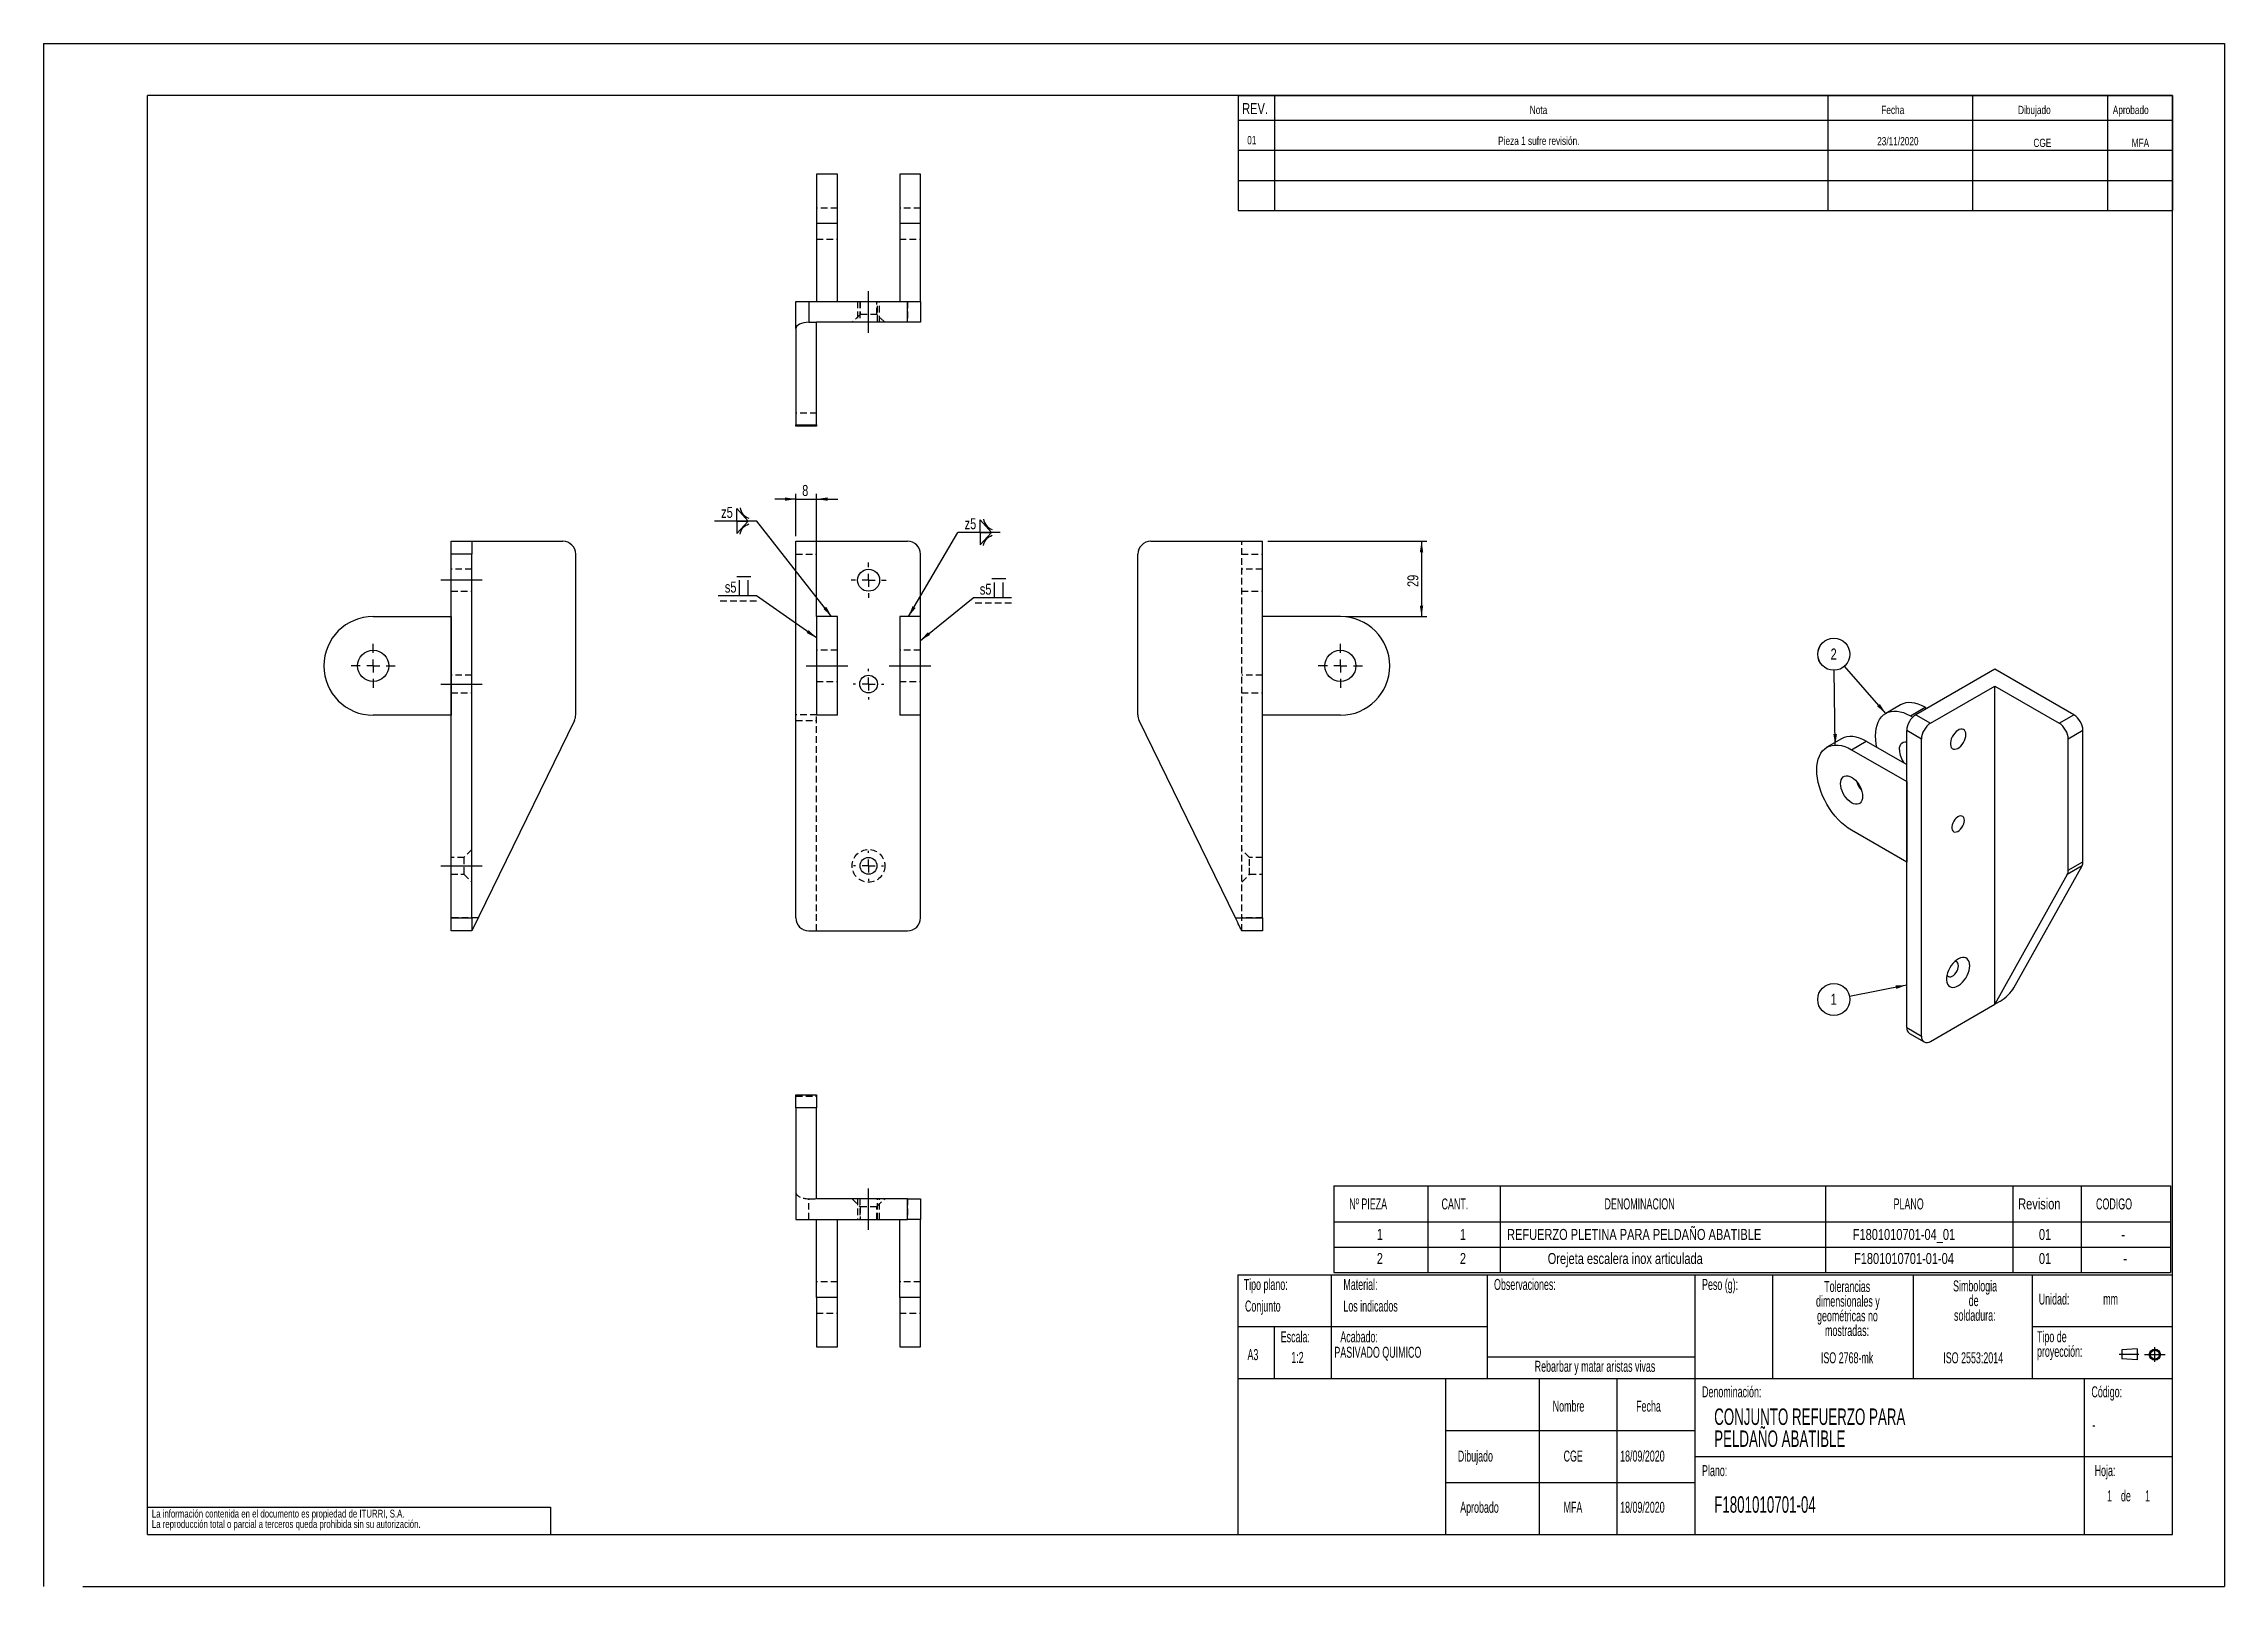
# Model space of a CAD drawing. Extents: x 0 to 420, y 0 to 297.
import ezdxf

# ---------------------------------------------------------------- set-up
doc = ezdxf.new("R2010")
doc.units = 0
doc.linetypes.add('CENTERX2', pattern=[20.32, 12.7, -2.54, 2.54, -2.54])
doc.linetypes.add('HIDDEN', pattern=[1.905, 1.27, -0.635])
doc.layers.get('0').update_dxf_attribs({"linetype": 'CONTINUOUS'})
doc.layers.add('FORMATO', color=7, linetype='CONTINUOUS')
doc.layers.add('SLD-0', color=179, linetype='CONTINUOUS')
doc.styles.add('SLDTEXTSTYLE0', font='TXT', dxfattribs={"width": 0.605})
doc.styles.add('SLDTEXTSTYLE1', font='TXT', dxfattribs={"width": 0.75})
doc.dimstyles.new('SLDDIMSTYLE0', dxfattribs={"dimtxt": 2.116667, "dimasz": 2.116667, "dimexe": 0, "dimexo": 0.0625, "dimgap": 0.529167, "dimtad": 1, "dimdec": 1, "dimlfac": 2, "dimrnd": 1e-09, "dimzin": 12, "dimtxsty": 'SLDTEXTSTYLE1', "dimsah": 1, "dimcen": 0.09, "dimazin": 3, "dimtfac": 1, "dimtdec": 1, "dimtmove": 0, "dimatfit": 3, "dimtolj": 1, "dimtzin": 12})
doc.dimstyles.new('SLDDIMSTYLE1', dxfattribs={"dimtxt": 0.18, "dimasz": 2.116667, "dimexe": 0, "dimexo": 0.0625, "dimgap": 0, "dimtad": 0, "dimtih": 1, "dimtoh": 1, "dimdec": 0, "dimrnd": 1e-09, "dimzin": 0, "dimtxsty": 'STANDARD', "dimsah": 1, "dimcen": 0.09, "dimazin": 3, "dimtfac": 2.116667, "dimtdec": 0, "dimtofl": 0, "dimtmove": 0, "dimatfit": 3, "dimtolj": 1, "dimtzin": 0})
doc.dimstyles.new('SLDDIMSTYLE2', dxfattribs={"dimtxt": 2.116667, "dimasz": 2.116667, "dimexe": 0, "dimexo": 0.0625, "dimgap": 0.529167, "dimtad": 1, "dimdec": 1, "dimlfac": 2, "dimrnd": 1e-09, "dimzin": 12, "dimtxsty": 'SLDTEXTSTYLE1', "dimsah": 1, "dimcen": 0.09, "dimazin": 3, "dimtfac": 1, "dimtdec": 1, "dimtofl": 0, "dimtmove": 0, "dimatfit": 3, "dimtolj": 1, "dimtzin": 12})

# ---------------------------------------------------------------- blocks, each defined once
blk = doc.blocks.new('BLOQUE3')
at = {"color": 7, "linetype": 'CENTERX2'}
for p, q in [((397.92, 130.06), (394.8, 130.06)), ((398.88, 130.02), (402.16, 130.02)), ((400.52, 128.85), (400.52, 131.19))]:
    blk.add_line(p, q, dxfattribs=at)
at = {"color": 7, "linetype": 'CONTINUOUS'}
for p, q in [((397.68, 130.95), (395.23, 130.77)), ((395.23, 130.77), (395.23, 129.34)), ((397.68, 130.95), (397.68, 129.16)), ((397.68, 129.16), (395.23, 129.34))]:
    blk.add_line(p, q, dxfattribs=at)
for radius in [0.892, 0.713]:
    blk.add_circle((400.52, 130.02), radius, dxfattribs=at)
blk = doc.blocks.new('SW_NOTE_0')
at = {"layer": 'SLD-0', "color": 0, "attachment_point": 2, "style": 'SLDTEXTSTYLE0'}
for s, insert, char_height in [('dimensionales y', (7.54, -0.09), 2.1167), ('Tolerancias', (7.41, 2.73), 2.1167), ('geométricas no', (7.46, -2.92), 2.1167), ('mostradas:', (7.38, -5.74), 2.117)]:
    blk.add_mtext(s, dxfattribs=dict(at, insert=insert, char_height=char_height))
blk = doc.blocks.new('SW_NOTE_0_1')
at = {"layer": 'SLD-0', "color": 0, "attachment_point": 1, "style": 'SLDTEXTSTYLE0'}
for s, insert, char_height in [('Tipo de', (0, 2.73), 2.117), ('proyección:', (0, -0.09), 2.1167)]:
    blk.add_mtext(s, dxfattribs=dict(at, insert=insert, char_height=char_height))
blk = doc.blocks.new('SW_NOTE_0_2')
at = {"layer": 'SLD-0', "color": 0, "char_height": 2.117, "attachment_point": 2, "style": 'SLDTEXTSTYLE0'}
for s, insert in [('Simbologia', (7.11, 2.73)), ('de', (6.84, -0.09)), ('soldadura:', (7.06, -2.92))]:
    blk.add_mtext(s, dxfattribs=dict(at, insert=insert))
blk = doc.blocks.new('SW_NOTE_0_3')
at = {"layer": 'SLD-0', "color": 0, "char_height": 1.5, "attachment_point": 1, "style": 'SLDTEXTSTYLE1'}
for s, insert in [('La información contenida en el documento es propiedad de ITURRI, S.A.', (0, 1.93)), ('La reproducción total o parcial a terceros queda prohibida sin su autorización.', (0, -0.07))]:
    blk.add_mtext(s, dxfattribs=dict(at, insert=insert))
blk = doc.blocks.new('SW_NOTE_0_4')
at = {"layer": 'SLD-0', "color": 0, "char_height": 3.175, "attachment_point": 1, "style": 'SLDTEXTSTYLE0'}
for s, insert in [('CONJUNTO REFUERZO PARA', (0, 4.09)), ('PELDAÑO ABATIBLE', (0, -0.14))]:
    blk.add_mtext(s, dxfattribs=dict(at, insert=insert))
blk = doc.blocks.new('SW_TABLEANNOTATION_0')
at = {"layer": 'FORMATO', "color": 0}
for p, q in [((0, 0), (0, -6.9)), ((0, 0), (18.1, 0)), ((18.1, 0), (18.1, -6.9)), ((18.1, 0), (32, 0)), ((32, 0), (32, -6.9)), ((32, 0), (94.69, 0)), ((94.69, 0), (94.69, -6.9)), ((94.69, 0), (130.79, 0)), ((130.79, 0), (130.79, -6.9)), ((130.79, 0), (143.92, 0)), ((143.92, 0), (143.92, -6.9)), ((143.92, 0), (161.11, 0)), ((161.11, 0), (161.11, -6.9)), ((0, -6.9), (18.1, -6.9)), ((0, -6.9), (0, -11.78)), ((18.1, -6.9), (32, -6.9)), ((18.1, -6.9), (18.1, -11.78)), ((32, -6.9), (94.69, -6.9)), ((32, -6.9), (32, -11.78)), ((94.69, -6.9), (130.79, -6.9)), ((94.69, -6.9), (94.69, -11.78)), ((130.79, -6.9), (143.92, -6.9)), ((130.79, -6.9), (130.79, -11.78)), ((143.92, -6.9), (161.11, -6.9)), ((143.92, -6.9), (143.92, -11.78)), ((161.11, -6.9), (161.11, -11.78)), ((0, -11.78), (0, -16.67)), ((0, -11.78), (18.1, -11.78)), ((18.1, -11.78), (18.1, -16.67)), ((18.1, -11.78), (32, -11.78)), ((32, -11.78), (32, -16.67)), ((32, -11.78), (94.69, -11.78)), ((94.69, -11.78), (94.69, -16.67)), ((94.69, -11.78), (130.79, -11.78)), ((130.79, -11.78), (130.79, -16.67)), ((130.79, -11.78), (143.92, -11.78)), ((143.92, -11.78), (143.92, -16.67)), ((143.92, -11.78), (161.11, -11.78)), ((161.11, -11.78), (161.11, -16.67)), ((0, -16.67), (18.1, -16.67)), ((18.1, -16.67), (32, -16.67)), ((32, -16.67), (94.69, -16.67)), ((94.69, -16.67), (130.79, -16.67)), ((130.79, -16.67), (143.92, -16.67)), ((143.92, -16.67), (161.11, -16.67))]:
    blk.add_line(p, q, dxfattribs=at)
at = {"layer": 'FORMATO', "color": 0, "attachment_point": 1}
for s, insert, char_height, style in [('Nº PIEZA', (2.97, -2.4), 2.117, 'SLDTEXTSTYLE0'), ('CANT.', (20.74, -2.4), 2.117, 'SLDTEXTSTYLE0'), ('DENOMINACION', (52.13, -2.4), 2.1167, 'SLDTEXTSTYLE0'), ('PLANO', (107.8, -2.4), 2.117, 'SLDTEXTSTYLE0'), ('Revision', (131.8, -2.39), 2.117, 'SLDTEXTSTYLE1'), ('CODIGO', (146.79, -2.4), 2.117, 'SLDTEXTSTYLE0'), ('1', (8.27, -8.28), 2.12, 'SLDTEXTSTYLE1'), ('1', (24.27, -8.28), 2.12, 'SLDTEXTSTYLE1'), ('REFUERZO PLETINA PARA PELDAÑO ABATIBLE', (33.36, -8.28), 2.1167, 'SLDTEXTSTYLE1'), ('F1801010701-04_01', (99.94, -8.28), 2.1167, 'SLDTEXTSTYLE1'), ('01', (135.79, -8.28), 2.117, 'SLDTEXTSTYLE1'), ('-', (151.66, -8.28), 2.12, 'SLDTEXTSTYLE1'), ('2', (8.27, -12.91), 2.12, 'SLDTEXTSTYLE1'), ('2', (24.27, -12.91), 2.12, 'SLDTEXTSTYLE1'), ('Orejeta escalera inox articulada', (41.19, -12.91), 2.1167, 'SLDTEXTSTYLE1'), ('F1801010701-01-04', (100.18, -12.91), 2.1167, 'SLDTEXTSTYLE1'), ('01', (135.79, -12.91), 2.117, 'SLDTEXTSTYLE1'), ('-', (152.05, -12.91), 2.12, 'SLDTEXTSTYLE1')]:
    blk.add_mtext(s, dxfattribs=dict(at, insert=insert, char_height=char_height, style=style))
blk = doc.blocks.new('_D')
at = {"layer": 'FORMATO', "color": 7}
for p, q in [((144.88, 202.21), (144.88, 210.31)), ((148.88, 187.71), (148.88, 210.31)), ((144.88, 209.31), (140.81, 209.31)), ((144.88, 209.31), (148.88, 209.31)), ((148.88, 209.31), (152.95, 209.31))]:
    blk.add_line(p, q, dxfattribs=at)
for points in [[(144.88, 209.31), (142.76, 209.64), (142.76, 208.99)], [(148.88, 209.31), (150.99, 208.99), (150.99, 209.64)]]:
    blk.add_solid(points, dxfattribs=at)
at = {"layer": 'FORMATO', "color": 7, "insert": (146.09, 212.04), "char_height": 2.12, "attachment_point": 1, "style": 'SLDTEXTSTYLE1'}
blk.add_mtext('8', dxfattribs=at)
blk = doc.blocks.new('SW_CENTERMARKSYMBOL_0')
at = {"layer": 'FORMATO', "color": 0}
for p, q in [((-2.5, 0), (-2.875, 0)), ((0, 0), (-1.25, 0)), ((0, 2.5), (0, 2.875)), ((0, 0), (0, 1.25)), ((0, 0), (0, -1.25)), ((0, 0), (1.25, 0)), ((2.5, 0), (2.875, 0)), ((0, -2.5), (0, -2.875))]:
    blk.add_line(p, q, dxfattribs=at)
blk = doc.blocks.new('SW_CENTERMARKSYMBOL_1')
at = {"layer": 'FORMATO', "color": 0}
for p, q in [((-2.5, 0), (-2.95, 0)), ((0, 0), (-1.25, 0)), ((0, 2.5), (0, 2.95)), ((0, 0), (0, 1.25)), ((0, 0), (0, -1.25)), ((0, 0), (1.25, 0)), ((2.5, 0), (2.95, 0)), ((0, -2.5), (0, -2.95))]:
    blk.add_line(p, q, dxfattribs=at)
blk = doc.blocks.new('SW_CENTERMARKSYMBOL_2')
at = {"layer": 'FORMATO', "color": 0}
for p, q in [((-2.5, 0), (-3.375, 0)), ((0, 0), (-1.25, 0)), ((0, 2.5), (0, 3.375)), ((0, 0), (0, 1.25)), ((0, 0), (0, -1.25)), ((0, 0), (1.25, 0)), ((2.5, 0), (3.375, 0)), ((0, -2.5), (0, -3.375))]:
    blk.add_line(p, q, dxfattribs=at)
blk = doc.blocks.new('SW_SYMBOL_WELD_FILL')
at = {"layer": 'FORMATO', "color": 0}
for p, q in [((100, 0), (100, 900)), ((100, 900), (900, 0)), ((100, 0), (900, 0))]:
    blk.add_line(p, q, dxfattribs=at)
blk = doc.blocks.new('SW_SYMBOL_WLDSI_FCNC')
at = {"layer": 'FORMATO', "color": 0}
blk.add_arc((1275, 1068.75), 900, 188, 252, dxfattribs=at)
blk = doc.blocks.new('SW_WELDSYMBOL_0')
at = {"layer": 'FORMATO', "color": 0}
blk.add_line((8.15, 0), (0, 0), dxfattribs=at)
at = {"layer": 'FORMATO', "color": 0, "xscale": 0.0027037109375, "yscale": 0.0027037109375, "zscale": 0.0027037109375}
for name, p in [('SW_SYMBOL_WELD_FILL', (4.03, 0.01)), ('SW_SYMBOL_WLDSI_FCNC', (3.89, 0.01))]:
    blk.add_blockref(name, p, dxfattribs=at)
at = {"layer": 'FORMATO', "color": 0, "extrusion": (0, 0, -1), "xscale": 0.0027037109375, "yscale": 0.0027037109375, "zscale": 0.0027037109375, "rotation": 180}
for name, p in [('SW_SYMBOL_WELD_FILL', (-4.03, 0.01)), ('SW_SYMBOL_WLDSI_FCNC', (-3.89, 0.01))]:
    blk.add_blockref(name, p, dxfattribs=at)
at = {"layer": 'FORMATO', "color": 0, "insert": (1.28, 2.73), "char_height": 2.117, "attachment_point": 1, "style": 'SLDTEXTSTYLE1'}
blk.add_mtext('z5', dxfattribs=at)
blk = doc.blocks.new('SW_WELDSYMBOL_1')
at = {"layer": 'FORMATO', "color": 0}
blk.add_line((0, 0), (-8.15, 0), dxfattribs=at)
at = {"layer": 'FORMATO', "color": 0, "xscale": 0.0027037109375, "yscale": 0.0027037109375, "zscale": 0.0027037109375}
for name, p in [('SW_SYMBOL_WELD_FILL', (-4.12, 0.01)), ('SW_SYMBOL_WLDSI_FCNC', (-4.26, 0.01))]:
    blk.add_blockref(name, p, dxfattribs=at)
at = {"layer": 'FORMATO', "color": 0, "extrusion": (0, 0, -1), "xscale": 0.0027037109375, "yscale": 0.0027037109375, "zscale": 0.0027037109375, "rotation": 180}
for name, p in [('SW_SYMBOL_WELD_FILL', (4.12, 0.01)), ('SW_SYMBOL_WLDSI_FCNC', (4.26, 0.01))]:
    blk.add_blockref(name, p, dxfattribs=at)
at = {"layer": 'FORMATO', "color": 0, "insert": (-6.87, 2.73), "char_height": 2.117, "attachment_point": 1, "style": 'SLDTEXTSTYLE1'}
blk.add_mtext('z5', dxfattribs=at)
blk = doc.blocks.new('SW_SYMBOL_WELD_BUSQ')
at = {"layer": 'FORMATO', "color": 0}
for p, q in [((200, 0), (200, 1100)), ((800, 0), (800, 1100))]:
    blk.add_line(p, q, dxfattribs=at)
blk = doc.blocks.new('SW_SYMBOL_WLDSI_FLT')
at = {"layer": 'FORMATO', "color": 0}
blk.add_line((0, 0), (1000, 0), dxfattribs=at)
blk = doc.blocks.new('SW_WELDSYMBOL_2')
at = {"layer": 'FORMATO', "color": 0}
blk.add_line((7.37, 0), (0, 0), dxfattribs=at)
at = {"layer": 'FORMATO', "color": 0, "linetype": 'HIDDEN'}
blk.add_line((7.37, -1), (0, -1), dxfattribs=at)
at = {"layer": 'FORMATO', "color": 0, "xscale": 0.0027037109375, "yscale": 0.0027037109375, "zscale": 0.0027037109375}
for name, p in [('SW_SYMBOL_WLDSI_FLT', (3.59, 3.73)), ('SW_SYMBOL_WELD_BUSQ', (3.59, 0.01))]:
    blk.add_blockref(name, p, dxfattribs=at)
at = {"layer": 'FORMATO', "color": 0, "insert": (1.28, 2.73), "char_height": 2.117, "attachment_point": 1, "style": 'SLDTEXTSTYLE1'}
blk.add_mtext('s5', dxfattribs=at)
blk = doc.blocks.new('SW_WELDSYMBOL_3')
at = {"layer": 'FORMATO', "color": 0}
blk.add_line((0, 0), (-7.37, 0), dxfattribs=at)
at = {"layer": 'FORMATO', "color": 0, "linetype": 'HIDDEN'}
blk.add_line((0, -1), (-7.37, -1), dxfattribs=at)
at = {"layer": 'FORMATO', "color": 0, "xscale": 0.0027037109375, "yscale": 0.0027037109375, "zscale": 0.0027037109375}
for name, p in [('SW_SYMBOL_WLDSI_FLT', (-3.79, 3.73)), ('SW_SYMBOL_WELD_BUSQ', (-3.79, 0.01))]:
    blk.add_blockref(name, p, dxfattribs=at)
at = {"layer": 'FORMATO', "color": 0, "insert": (-6.09, 2.73), "char_height": 2.117, "attachment_point": 1, "style": 'SLDTEXTSTYLE1'}
blk.add_mtext('s5', dxfattribs=at)
blk = doc.blocks.new('_D_1')
at = {"layer": 'FORMATO', "color": 7}
for p, q in [((235.75, 201.21), (266.38, 201.21)), ((265.38, 201.21), (265.38, 186.71)), ((250.75, 186.71), (266.38, 186.71))]:
    blk.add_line(p, q, dxfattribs=at)
for points in [[(265.38, 201.21), (265.05, 199.09), (265.7, 199.09)], [(265.38, 186.71), (265.7, 188.82), (265.05, 188.82)]]:
    blk.add_solid(points, dxfattribs=at)
at = {"layer": 'FORMATO', "color": 7, "insert": (262.65, 192.39), "char_height": 2.117, "attachment_point": 1, "rotation": 90, "style": 'SLDTEXTSTYLE1'}
blk.add_mtext('29', dxfattribs=at)
blk = doc.blocks.new('SW_CENTERMARKSYMBOL_3')
at = {"layer": 'FORMATO', "color": 0}
for p, q in [((0, 2.5), (0, 4.25)), ((-2.5, 0), (-4.25, 0)), ((0, 0), (-1.25, 0)), ((0, 0), (0, 1.25)), ((0, 0), (0, -1.25)), ((0, 0), (1.25, 0)), ((2.5, 0), (4.25, 0)), ((0, -2.5), (0, -4.25))]:
    blk.add_line(p, q, dxfattribs=at)
blk = doc.blocks.new('SW_CENTERMARKSYMBOL_4')
at = {"layer": 'FORMATO', "color": 0}
for p, q in [((0, 2.5), (0, 4.25)), ((-2.5, 0), (-4.25, 0)), ((0, 0), (-1.25, 0)), ((0, 0), (0, 1.25)), ((0, 0), (0, -1.25)), ((0, 0), (1.25, 0)), ((2.5, 0), (4.25, 0)), ((0, -2.5), (0, -4.25))]:
    blk.add_line(p, q, dxfattribs=at)
blk = doc.blocks.new('SW_NOTE_0_5')
at = {"layer": 'FORMATO', "color": 0}
blk.add_circle((-0.05, 3.09), 3.09, dxfattribs=at)
at = {"layer": 'FORMATO', "color": 0, "insert": (-0.07, 4.2), "char_height": 2.12, "attachment_point": 2, "style": 'SLDTEXTSTYLE1'}
blk.add_mtext('2', dxfattribs=at)
blk = doc.blocks.new('SW_NOTE_0_6')
at = {"layer": 'FORMATO', "color": 0}
blk.add_circle((-2.04, 2.32), 3.09, dxfattribs=at)
at = {"layer": 'FORMATO', "color": 0, "insert": (-2.06, 3.43), "char_height": 2.12, "attachment_point": 2, "style": 'SLDTEXTSTYLE1'}
blk.add_mtext('2', dxfattribs=at)
blk = doc.blocks.new('SW_NOTE_0_7')
at = {"layer": 'FORMATO', "color": 0}
blk.add_circle((-3.03, -0.6), 3.09, dxfattribs=at)
at = {"layer": 'FORMATO', "color": 0, "insert": (-3.05, 0.51), "char_height": 2.12, "attachment_point": 2, "style": 'SLDTEXTSTYLE1'}
blk.add_mtext('1', dxfattribs=at)

msp = doc.modelspace()

# ---------------------------------------------------------------- linework, layer by layer
at = {"color": 7, "linetype": 'CONTINUOUS'}
for p, q in [((0, 297), (420, 297)), ((0, 297), (0, -0.001)), ((420, 297), (420, 0)), ((410, 287), (20, 287)), ((20, 10), (20, 287)), ((410, 10), (410, 287)), ((152.876, 271.846), (148.876, 271.846)), ((148.876, 271.846), (148.876, 262.346)), ((152.876, 262.346), (152.876, 271.846)), ((168.876, 271.846), (164.876, 271.846)), ((164.876, 271.846), (164.876, 262.346)), ((168.876, 262.346), (168.876, 271.846)), ((152.876, 262.346), (148.876, 262.346)), ((148.876, 262.346), (148.876, 247.346)), ((152.876, 247.346), (152.876, 262.346)), ((168.876, 262.346), (164.876, 262.346)), ((164.876, 262.346), (164.876, 247.346)), ((168.876, 247.346), (168.876, 262.346)), ((144.876, 242.127), (144.876, 247.346)), ((144.876, 247.346), (147.376, 247.346)), ((147.376, 247.346), (147.376, 243.346)), ((147.376, 247.346), (166.376, 247.346)), ((166.376, 243.346), (166.376, 247.346)), ((166.376, 247.346), (168.876, 247.346)), ((168.876, 247.346), (168.876, 243.346)), ((144.876, 242.127), (144.876, 223.599)), ((147.376, 243.346), (148.876, 243.346)), ((148.876, 223.599), (148.876, 243.346)), ((166.376, 243.346), (148.876, 243.346)), ((168.876, 243.346), (166.376, 243.346)), ((144.876, 223.599), (148.876, 223.599)), ((144.876, 223.346), (144.876, 223.599)), ((148.876, 223.346), (144.876, 223.346)), ((148.876, 223.599), (148.876, 223.346)), ((78.478, 201.205), (82.478, 201.205)), ((78.478, 198.705), (78.478, 201.205)), ((82.478, 198.705), (78.478, 198.705)), ((78.478, 128.705), (78.478, 198.705)), ((82.478, 201.205), (82.478, 198.705)), ((82.478, 201.205), (99.978, 201.205)), ((82.478, 128.705), (82.478, 198.705)), ((102.478, 167.783), (102.478, 198.705)), ((144.876, 201.205), (166.376, 201.205)), ((144.876, 128.705), (144.876, 201.205)), ((168.876, 186.705), (168.876, 198.705)), ((210.749, 167.783), (210.749, 198.705)), ((213.249, 201.205), (234.749, 201.205)), ((234.749, 128.705), (234.749, 201.205)), ((63.478, 186.705), (78.478, 186.705)), ((78.478, 186.705), (78.478, 167.705)), ((152.876, 186.705), (148.876, 186.705)), ((148.876, 186.705), (148.876, 167.705)), ((152.876, 167.705), (152.876, 186.705)), ((168.876, 186.705), (164.876, 186.705)), ((164.876, 186.705), (164.876, 167.705)), ((168.876, 167.705), (168.876, 186.705)), ((249.749, 186.705), (234.749, 186.705)), ((375.79, 176.576), (360.587, 167.8)), ((390.992, 167.8), (375.79, 176.576)), ((363.415, 166.167), (375.79, 173.311)), ((375.79, 173.311), (388.164, 166.167)), ((375.79, 112.07), (375.79, 173.311)), ((357.605, 169.697), (354.777, 168.064)), ((359.526, 167.594), (362.355, 169.227)), ((362.355, 169.227), (362.706, 169.023)), ((78.478, 167.705), (63.478, 167.705)), ((102.225, 166.686), (82.478, 126.205)), ((152.876, 167.705), (148.876, 167.705)), ((168.876, 167.705), (164.876, 167.705)), ((168.876, 128.705), (168.876, 167.705)), ((229.53, 128.705), (211.002, 166.686)), ((249.749, 167.705), (234.749, 167.705)), ((361.647, 163.105), (358.819, 164.738)), ((358.819, 107.58), (358.819, 164.738)), ((359.526, 167.594), (359.984, 167.329)), ((360.587, 167.8), (363.415, 166.167)), ((388.164, 166.167), (390.992, 167.8)), ((392.76, 164.738), (389.932, 163.105)), ((392.76, 139.488), (392.76, 164.738)), ((346.291, 163.166), (343.463, 161.533)), ((348.212, 161.063), (351.041, 162.695)), ((348.212, 161.063), (358.819, 154.939)), ((351.041, 162.695), (358.819, 158.205)), ((361.647, 105.947), (361.647, 163.105)), ((389.932, 137.855), (389.932, 163.105)), ((358.819, 154.939), (358.819, 139.425)), ((358.819, 139.425), (348.212, 145.548)), ((379.48, 115.246), (392.581, 138.697)), ((392.581, 138.697), (389.753, 137.064)), ((389.932, 137.855), (392.76, 139.488)), ((389.753, 137.064), (375.79, 112.07)), ((78.478, 128.705), (82.478, 128.705)), ((78.478, 126.205), (78.478, 128.705)), ((82.478, 126.205), (78.478, 126.205)), ((82.478, 128.705), (82.478, 126.205)), ((147.376, 126.205), (166.376, 126.205)), ((229.53, 128.705), (234.749, 128.705)), ((234.749, 126.205), (230.749, 126.205)), ((234.749, 128.705), (234.749, 126.205)), ((363.415, 104.926), (375.79, 112.07)), ((376.85, 112.682), (375.79, 112.07)), ((358.819, 107.58), (361.647, 105.947)), ((359.337, 106.435), (362.165, 104.803)), ((144.876, 94.626), (148.876, 94.626)), ((144.876, 92.126), (144.876, 94.626)), ((148.876, 94.626), (148.876, 92.126)), ((148.876, 92.126), (144.876, 92.126)), ((144.876, 92.126), (144.876, 70.626)), ((148.876, 74.626), (148.876, 92.126)), ((166.376, 74.626), (148.876, 74.626)), ((166.376, 70.626), (166.376, 74.626)), ((166.376, 74.626), (168.876, 74.626)), ((168.876, 74.626), (168.876, 70.626)), ((144.876, 70.626), (166.376, 70.626)), ((148.876, 55.626), (148.876, 70.626)), ((152.876, 55.626), (152.876, 70.626)), ((164.876, 55.626), (164.876, 70.626)), ((168.876, 70.626), (166.376, 70.626)), ((168.876, 55.626), (168.876, 70.626)), ((230, 60), (410, 60)), ((230, 60), (230, 10)), ((152.876, 55.626), (148.876, 55.626)), ((148.876, 55.626), (148.876, 46.126)), ((152.876, 46.126), (152.876, 55.626)), ((168.876, 55.626), (164.876, 55.626)), ((164.876, 55.626), (164.876, 46.126)), ((168.876, 46.126), (168.876, 55.626)), ((148.876, 46.126), (152.876, 46.126)), ((164.876, 46.126), (168.876, 46.126)), ((20, 10), (410, 10)), ((7.531, 0), (420, 0))]:
    msp.add_line(p, q, dxfattribs=at)
at = {"color": 7, "linetype": 'HIDDEN'}
for p, q in [((152.876, 265.346), (148.876, 265.346)), ((168.876, 265.346), (164.876, 265.346)), ((152.876, 262.346), (148.876, 262.346)), ((168.876, 262.346), (164.876, 262.346)), ((148.876, 259.346), (152.876, 259.346)), ((164.876, 259.346), (168.876, 259.346)), ((157.251, 244.871), (155.726, 243.346)), ((156.751, 247.346), (156.751, 243.346)), ((157.176, 247.346), (157.176, 243.346)), ((157.251, 247.346), (157.251, 244.871)), ((160.501, 244.871), (157.251, 244.871)), ((160.501, 244.871), (160.501, 247.346)), ((162.026, 243.346), (160.501, 244.871)), ((160.576, 243.346), (160.576, 247.346)), ((161.001, 243.346), (161.001, 247.346)), ((166.376, 247.346), (166.376, 243.346)), ((148.876, 225.846), (144.876, 225.846)), ((144.876, 198.705), (148.876, 198.705)), ((148.876, 186.705), (148.876, 201.205)), ((230.749, 126.205), (230.749, 201.205)), ((230.749, 198.705), (234.749, 198.705)), ((82.478, 195.83), (78.478, 195.83)), ((234.749, 195.83), (230.749, 195.83)), ((78.478, 191.58), (82.478, 191.58)), ((230.749, 191.58), (234.749, 191.58)), ((152.876, 180.205), (148.876, 180.205)), ((168.876, 180.205), (164.876, 180.205)), ((82.478, 175.405), (78.478, 175.405)), ((148.876, 174.205), (152.876, 174.205)), ((164.876, 174.205), (168.876, 174.205)), ((234.749, 175.405), (230.749, 175.405)), ((78.478, 172.005), (82.478, 172.005)), ((230.749, 172.005), (234.749, 172.005)), ((148.876, 167.783), (144.876, 167.783)), ((144.876, 166.686), (148.876, 166.686)), ((148.876, 126.205), (148.876, 167.705)), ((80.953, 140.33), (78.478, 140.33)), ((82.478, 141.855), (80.953, 140.33)), ((80.953, 140.33), (80.953, 137.08)), ((232.274, 140.33), (230.749, 141.855)), ((232.274, 138.705), (232.274, 140.33)), ((234.749, 140.33), (232.274, 140.33)), ((232.274, 137.08), (232.274, 138.705)), ((78.478, 137.08), (80.953, 137.08)), ((80.953, 137.08), (82.478, 135.555)), ((230.749, 135.555), (232.274, 137.08)), ((232.274, 137.08), (234.749, 137.08)), ((83.697, 128.705), (78.478, 128.705)), ((234.749, 128.705), (230.749, 128.705)), ((144.876, 94.373), (148.876, 94.373)), ((147.376, 70.626), (147.376, 74.626)), ((147.376, 74.626), (148.876, 74.626)), ((155.726, 74.626), (157.251, 73.101)), ((156.751, 74.626), (156.751, 70.626)), ((157.176, 74.626), (157.176, 70.626)), ((157.251, 73.101), (160.501, 73.101)), ((157.251, 73.101), (157.251, 70.626)), ((160.501, 73.101), (162.026, 74.626)), ((160.501, 70.626), (160.501, 73.101)), ((160.576, 70.626), (160.576, 74.626)), ((161.001, 70.626), (161.001, 74.626)), ((166.376, 74.626), (166.376, 70.626)), ((152.876, 58.626), (148.876, 58.626)), ((152.876, 55.626), (148.876, 55.626)), ((168.876, 58.626), (164.876, 58.626)), ((168.876, 55.626), (164.876, 55.626)), ((148.876, 52.626), (152.876, 52.626)), ((164.876, 52.626), (168.876, 52.626))]:
    msp.add_line(p, q, dxfattribs=at)
at = {"color": 7, "linetype": 'CONTINUOUS', "flags": 128}
for points in [[(353.045, 161.538), (352.938, 162.127), (352.841, 162.936), (352.809, 163.715), (352.841, 164.456), (352.938, 165.153), (353.098, 165.799), (353.32, 166.388), (353.602, 166.913), (353.941, 167.371), (354.333, 167.755), (354.776, 168.064), (355.265, 168.293), (355.794, 168.441), (356.36, 168.506), (356.955, 168.487), (357.576, 168.385), (358.216, 168.201), (358.868, 167.937), (359.526, 167.594)], [(362.355, 169.227), (361.696, 169.569), (361.044, 169.834), (360.405, 170.018), (359.784, 170.12), (359.188, 170.139), (358.623, 170.074), (358.093, 169.926), (357.605, 169.697)], [(370.221, 163.972), (370.19, 164.303), (370.099, 164.586), (369.952, 164.808), (369.754, 164.96), (369.513, 165.036), (369.24, 165.033), (368.946, 164.951), (368.642, 164.793), (368.342, 164.567), (368.057, 164.28), (367.799, 163.946), (367.578, 163.577), (367.405, 163.188), (367.285, 162.796), (367.224, 162.417), (367.224, 162.066), (367.285, 161.757), (367.405, 161.504), (367.578, 161.316), (367.799, 161.201), (368.057, 161.165), (368.342, 161.207), (368.642, 161.328), (368.946, 161.521), (369.24, 161.779), (369.513, 162.091), (369.754, 162.444), (369.952, 162.825), (370.099, 163.217), (370.19, 163.605), (370.221, 163.972)], [(348.212, 145.548), (347.554, 145.966), (346.902, 146.454), (346.262, 147.008), (345.642, 147.623), (345.046, 148.292), (344.48, 149.01), (343.951, 149.769), (343.462, 150.562), (343.02, 151.382), (342.627, 152.22), (342.288, 153.069), (342.006, 153.92), (341.784, 154.765), (341.624, 155.595), (341.527, 156.404), (341.495, 157.183), (341.527, 157.925), (341.624, 158.622), (341.784, 159.268), (342.006, 159.857), (342.288, 160.382), (342.627, 160.839), (343.02, 161.224), (343.462, 161.533), (343.951, 161.762), (344.48, 161.91), (345.046, 161.975), (345.642, 161.956), (346.262, 161.854), (346.902, 161.67), (347.554, 161.405), (348.212, 161.063)], [(351.041, 162.695), (350.382, 163.038), (349.73, 163.303), (349.091, 163.487), (348.47, 163.589), (347.874, 163.607), (347.309, 163.543), (346.779, 163.395), (346.291, 163.166)], [(357.405, 161.061), (357.437, 161.468), (357.533, 161.825), (357.689, 162.122), (357.901, 162.349), (358.163, 162.5), (358.466, 162.57), (358.801, 162.557), (358.819, 162.554)], [(346.091, 154.53), (346.123, 154.937), (346.219, 155.294), (346.375, 155.591), (346.587, 155.818), (346.849, 155.969), (347.152, 156.039), (347.487, 156.026), (347.844, 155.93), (348.212, 155.755), (348.581, 155.505), (348.938, 155.188), (349.273, 154.815), (349.576, 154.395), (349.837, 153.942), (350.05, 153.47), (350.206, 152.992), (350.302, 152.525), (350.334, 152.081), (350.302, 151.674), (350.206, 151.317), (350.05, 151.02), (349.837, 150.793), (349.576, 150.642), (349.273, 150.572), (348.938, 150.585), (348.581, 150.68), (348.212, 150.856), (347.844, 151.106), (347.487, 151.422), (347.152, 151.796), (346.849, 152.216), (346.587, 152.669), (346.375, 153.141), (346.219, 153.618), (346.123, 154.086), (346.091, 154.53)], [(369.921, 147.468), (369.888, 147.769), (369.793, 148.017), (369.639, 148.198), (369.436, 148.302), (369.195, 148.323), (368.927, 148.261), (368.649, 148.119), (368.374, 147.904), (368.118, 147.629), (367.894, 147.307), (367.714, 146.957), (367.589, 146.596), (367.525, 146.246), (367.525, 145.923), (367.589, 145.647), (367.714, 145.431), (367.894, 145.288), (368.118, 145.225), (368.374, 145.245), (368.649, 145.348), (368.927, 145.527), (369.195, 145.774), (369.436, 146.075), (369.639, 146.413), (369.793, 146.771), (369.888, 147.129), (369.921, 147.468)], [(230.749, 126.205), (230.734, 126.236), (230.689, 126.328), (230.616, 126.478), (230.516, 126.683), (230.392, 126.937), (230.246, 127.236), (230.083, 127.57), (229.906, 127.933), (229.72, 128.314), (229.53, 128.705)], [(370.946, 119.481), (370.914, 119.897), (370.819, 120.264), (370.663, 120.572), (370.452, 120.811), (370.19, 120.975), (369.886, 121.059), (369.549, 121.061), (369.188, 120.98), (368.813, 120.819), (368.436, 120.583), (368.066, 120.278), (367.716, 119.913), (367.394, 119.498), (367.11, 119.046), (366.873, 118.57), (366.689, 118.082), (366.563, 117.598), (366.499, 117.132), (366.499, 116.695), (366.563, 116.302), (366.689, 115.964), (366.873, 115.689), (367.11, 115.487), (367.394, 115.362), (367.716, 115.319), (368.066, 115.359), (368.436, 115.48), (368.813, 115.68), (369.188, 115.951), (369.549, 116.288), (369.886, 116.679), (370.19, 117.113), (370.452, 117.579), (370.663, 118.063), (370.819, 118.55), (370.914, 119.027), (370.946, 119.481)], [(366.582, 117.689), (366.68, 117.534), (366.852, 117.397), (367.066, 117.336), (367.311, 117.356), (367.573, 117.454), (367.84, 117.626), (368.095, 117.862), (368.326, 118.149), (368.52, 118.472), (368.667, 118.815), (368.758, 119.157), (368.789, 119.481)], [(368.789, 119.481), (368.758, 119.769), (368.667, 120.006), (368.52, 120.178), (368.326, 120.278), (368.095, 120.298), (368.088, 120.298)]]:
    msp.add_lwpolyline(points, dxfattribs=at)
at = {"color": 7, "linetype": 'CONTINUOUS'}
for centre, radius in [((158.876, 193.705), 2.125), ((63.478, 177.205), 3), ((249.749, 177.205), 3), ((158.876, 173.705), 1.7), ((158.876, 138.705), 1.625)]:
    msp.add_circle(centre, radius, dxfattribs=at)
at = {"color": 7, "linetype": 'HIDDEN'}
msp.add_circle((158.876, 138.705), 3.15, dxfattribs=at)
at = {"color": 7, "linetype": 'CONTINUOUS'}
for centre, radius, start, end in [((99.978, 198.705), 2.5, 0, 90), ((166.376, 198.705), 2.5, 0, 90), ((213.249, 198.705), 2.5, 90, 180), ((63.478, 177.205), 9.5, 90, 270), ((249.749, 177.205), 9.5, 270, 90), ((99.978, 167.783), 2.5, 333.99665, 0), ((213.249, 167.783), 2.5, 180, 206.00335), ((362.657, 164.563), 3.842, 122.60548, 177.39452), ((365.486, 162.93), 3.842, 122.60548, 177.39452), ((386.094, 162.93), 3.842, 2.60548, 57.39452), ((388.922, 164.563), 3.842, 2.60548, 57.39452), ((361.953, 161.26), 4.553, 182.49903, 217.70913), ((353.919, 156.6), 5.056, 198.58234, 221.41226), ((391.134, 139.44), 1.626, 332.81353, 1.71155), ((388.306, 137.807), 1.626, 332.81353, 1.71155), ((147.376, 128.705), 2.5, 180, 270), ((166.376, 128.705), 2.5, 270, 0), ((360.038, 107.442), 1.227, 173.53852, 235.14932), ((362.725, 105.772), 1.092, 170.78586, 309.20317)]:
    msp.add_arc(centre, radius, start, end, dxfattribs=at)
for centre, major_axis, ratio, start_param, end_param in [((147.376, 242.127), (2.5, 0), 0.4878049, 1.5707963, 3.1415927), ((377.713, 114.226), (1.906, 1.776), 0.2722864, 4.0101235, 5.5809199)]:
    msp.add_ellipse(centre, major_axis=major_axis, ratio=ratio, start_param=start_param, end_param=end_param, dxfattribs=at)
at = {"color": 7, "linetype": 'HIDDEN'}
msp.add_ellipse((147.376, 75.846), major_axis=(2.5, 0), ratio=0.4878049, start_param=3.1415927, end_param=4.712389, dxfattribs=at)
at = {"layer": 'FORMATO'}
for p, q in [((230.091, 287), (410, 287)), ((230.091, 287), (230.091, 264.866)), ((237.034, 287), (237.034, 264.866)), ((343.657, 287), (343.657, 264.866)), ((371.462, 287), (371.462, 264.866)), ((397.513, 287), (397.513, 264.866)), ((410, 287), (410, 264.866)), ((230.091, 282.266), (410, 282.266)), ((230.091, 276.466), (410, 276.466)), ((230.091, 270.666), (410, 270.666)), ((230.091, 264.866), (410, 264.866))]:
    msp.add_line(p, q, dxfattribs=at)
at = {"layer": 'FORMATO', "color": 7, "linetype": 'CENTERX2'}
for p, q in [((158.876, 241.346), (158.876, 249.346)), ((84.478, 193.705), (76.478, 193.705)), ((146.876, 177.205), (154.876, 177.205)), ((162.876, 177.205), (170.876, 177.205)), ((76.478, 173.705), (84.478, 173.705)), ((76.478, 138.705), (84.478, 138.705)), ((158.876, 68.626), (158.876, 76.626))]:
    msp.add_line(p, q, dxfattribs=at)
at = {"layer": 'SLD-0'}
for p, q in [((248, 60), (248, 40)), ((278, 60), (278, 40)), ((318, 60), (318, 40)), ((333, 60), (333, 40)), ((360.082, 60), (360.082, 40)), ((383, 60), (383, 40)), ((230, 50), (248, 50)), ((237, 50), (237, 40)), ((248, 50), (278, 50)), ((383, 50), (410, 50)), ((278, 44.158), (318, 44.158)), ((230, 40), (410, 40)), ((270, 40), (270, 10)), ((288, 40), (288, 10)), ((303, 40), (303, 10)), ((318, 40), (318, 10)), ((393, 40), (393, 10)), ((270, 30), (318, 30)), ((318, 25), (393, 25)), ((393, 25), (410, 25)), ((270, 20), (318, 20)), ((20.002, 15.245), (97.629, 15.245)), ((97.629, 15.245), (97.629, 10))]:
    msp.add_line(p, q, dxfattribs=at)

# ---------------------------------------------------------------- block references
at = {"color": 7, "linetype": 'CONTINUOUS', "xscale": 1.2, "yscale": 1.2, "zscale": 1.2}
msp.add_blockref('BLOQUE3', (-74.011, -111.408), dxfattribs=at)
at = {"layer": 'FORMATO', "color": 7}
for name, p in [('SW_WELDSYMBOL_1', (137.359, 205.087)), ('SW_WELDSYMBOL_0', (176.098, 202.906)), ('SW_WELDSYMBOL_3', (137.288, 190.697)), ('SW_CENTERMARKSYMBOL_2', (158.876, 193.705)), ('SW_WELDSYMBOL_2', (179.022, 190.301)), ('SW_CENTERMARKSYMBOL_4', (63.478, 177.205)), ('SW_CENTERMARKSYMBOL_3', (249.749, 177.205)), ('SW_NOTE_0_5', (344.824, 176.353)), ('SW_NOTE_0_6', (346.812, 177.122)), ('SW_CENTERMARKSYMBOL_1', (158.876, 173.705)), ('SW_CENTERMARKSYMBOL_0', (158.876, 138.705)), ('SW_NOTE_0_7', (347.803, 113.578))]:
    msp.add_blockref(name, p, dxfattribs=at)
at = {"layer": 'FORMATO'}
msp.add_blockref('SW_TABLEANNOTATION_0', (248.49, 77.084), dxfattribs=at)
at = {"layer": 'SLD-0'}
for name, p in [('SW_NOTE_0', (339.945, 56.056)), ('SW_NOTE_0_2', (364.873, 56.166)), ('SW_NOTE_0_1', (383.914, 46.391)), ('SW_NOTE_0_4', (321.739, 30.157)), ('SW_NOTE_0_3', (20.838, 12.819))]:
    msp.add_blockref(name, p, dxfattribs=at)

# ---------------------------------------------------------------- texts
at = {"layer": 'FORMATO', "style": 'SLDTEXTSTYLE1'}
for s, insert, char_height, attachment_point in [('REV.', (230.836, 285.552), 2.1167, 1), ('Nota', (286.224, 285.026), 1.5875, 1), ('Fecha', (353.926, 285.026), 1.5875, 1), ('Dibujado', (380.261, 285.026), 1.5875, 1), ('Aprobado', (398.51, 285.026), 1.5875, 1), ('01', (232.685, 279.212), 1.5875, 2), ('Pieza 1 sufre revisión.', (287.965, 279.081), 1.5875, 2), ('23/11/2020', (357.114, 279.016), 1.5875, 2), ('CGE', (384.945, 278.69), 1.5875, 2), ('MFA', (403.824, 278.69), 1.5875, 2)]:
    msp.add_mtext(s, dxfattribs=dict(at, insert=insert, char_height=char_height, attachment_point=attachment_point))
at = {"layer": 'SLD-0', "style": 'SLDTEXTSTYLE0'}
for s, insert, char_height, attachment_point in [('Tipo plano:', (231.129, 59.181), 2.11667, 1), ('Material:', (250.33, 59.181), 2.1167, 1), ('Observaciones:', (279.339, 59.181), 2.11667, 1), ('Peso (g):', (319.403, 59.181), 2.1167, 1), ('Conjunto', (231.377, 55.019), 2.1167, 1), ('Los indicados', (250.33, 55.019), 2.11667, 1), ('Unidad:', (384.246, 56.371), 2.1167, 1), ('mm', (396.662, 56.371), 2.1167, 1), ('Escala:', (238.263, 49.101), 2.1167, 1), ('Acabado:', (249.738, 49.101), 2.1167, 1), ('A3', (231.859, 45.674), 2.1167, 1), ('1:2', (240.29, 45.135), 2.1167, 1), ('PASIVADO QUIMICO', (248.595, 46.127), 2.11667, 1), ('Rebarbar y matar aristas vivas', (298.785, 43.424), 2.11667, 2), ('ISO 2768-mk', (347.337, 45.06), 2.11667, 2), ('ISO 2553:2014', (371.625, 45.06), 2.11667, 2), ('Denominación:', (319.403, 38.514), 2.11667, 1), ('Código:', (394.398, 38.514), 2.1167, 1), ('Nombre', (290.638, 35.755), 2.1167, 1), ('Fecha', (306.708, 35.755), 2.1167, 1), ('-', (394.586, 32.193), 2.117, 1), ('Dibujado', (272.373, 26.14), 2.1167, 1), ('CGE', (292.735, 26.14), 2.1167, 1), ('18/09/2020', (303.629, 26.14), 2.1167, 1), ('Plano:', (319.403, 23.338), 2.1167, 1), ('Hoja:', (395.014, 23.338), 2.1167, 1), ('F1801010701-04', (321.739, 17.347), 3.175, 1), ('1', (397.413, 18.475), 2.117, 1), ('1', (397.413, 18.475), 2.117, 1), ('de', (400.078, 18.475), 2.1167, 1), ('de', (400.078, 18.475), 2.1167, 1), ('1', (404.731, 18.475), 2.117, 1), ('1', (404.731, 18.475), 2.117, 1), ('Aprobado', (272.825, 16.282), 2.1167, 1), ('MFA', (292.735, 16.282), 2.1167, 1), ('18/09/2020', (303.629, 16.282), 2.1167, 1)]:
    msp.add_mtext(s, dxfattribs=dict(at, insert=insert, char_height=char_height, attachment_point=attachment_point))

# ---------------------------------------------------------------- dimensions: what is measured, and where the dimension line sits
at = {"layer": 'FORMATO', "color": 7}
dim = msp.add_linear_dim(base=(148.876, 209.313), p1=(144.876, 201.205), p2=(148.876, 186.705), dimstyle='SLDDIMSTYLE0', dxfattribs=at)
dim.commit()
dim.dimension.update_dxf_attribs({"geometry": '_D', "text_midpoint": (146.876, 209.313), "dimtype": 160})
dim = msp.add_linear_dim(base=(265.377, 186.705), p1=(234.749, 201.205), p2=(249.749, 186.705), angle=90, dimstyle='SLDDIMSTYLE2', dxfattribs=at)
dim.commit()
dim.dimension.update_dxf_attribs({"geometry": '_D_1', "text_midpoint": (265.377, 193.955), "dimtype": 160})

# ---------------------------------------------------------------- leaders
for points in [[(151.768, 186.705), (137.359, 205.087)], [(166.568, 186.705), (176.098, 202.906)], [(148.876, 182.602), (137.288, 190.697)], [(168.876, 182.107), (179.022, 190.301)], [(354.777, 168.064), (346.812, 177.122)], [(345.068, 161.975), (344.824, 176.353)], [(358.819, 115.764), (347.803, 113.578)]]:
    msp.add_leader(points, dimstyle='SLDDIMSTYLE1', dxfattribs=at)

doc.saveas('drawing.dxf')
